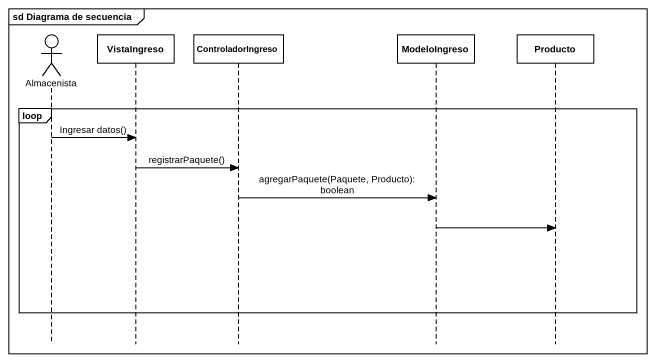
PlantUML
@startuml
mainframe sd Diagrama de secuencia
hide footbox
actor Almacenista
participant VistaIngreso
participant ControladorIngreso
participant ModeloIngreso
participant Producto

loop
  Almacenista -> VistaIngreso : Ingresar datos()
  VistaIngreso -> ControladorIngreso : registrarPaquete()
  ControladorIngreso -> ModeloIngreso : agregarPaquete(Paquete, Producto): boolean
  ModeloIngreso -> Producto
end
@enduml
